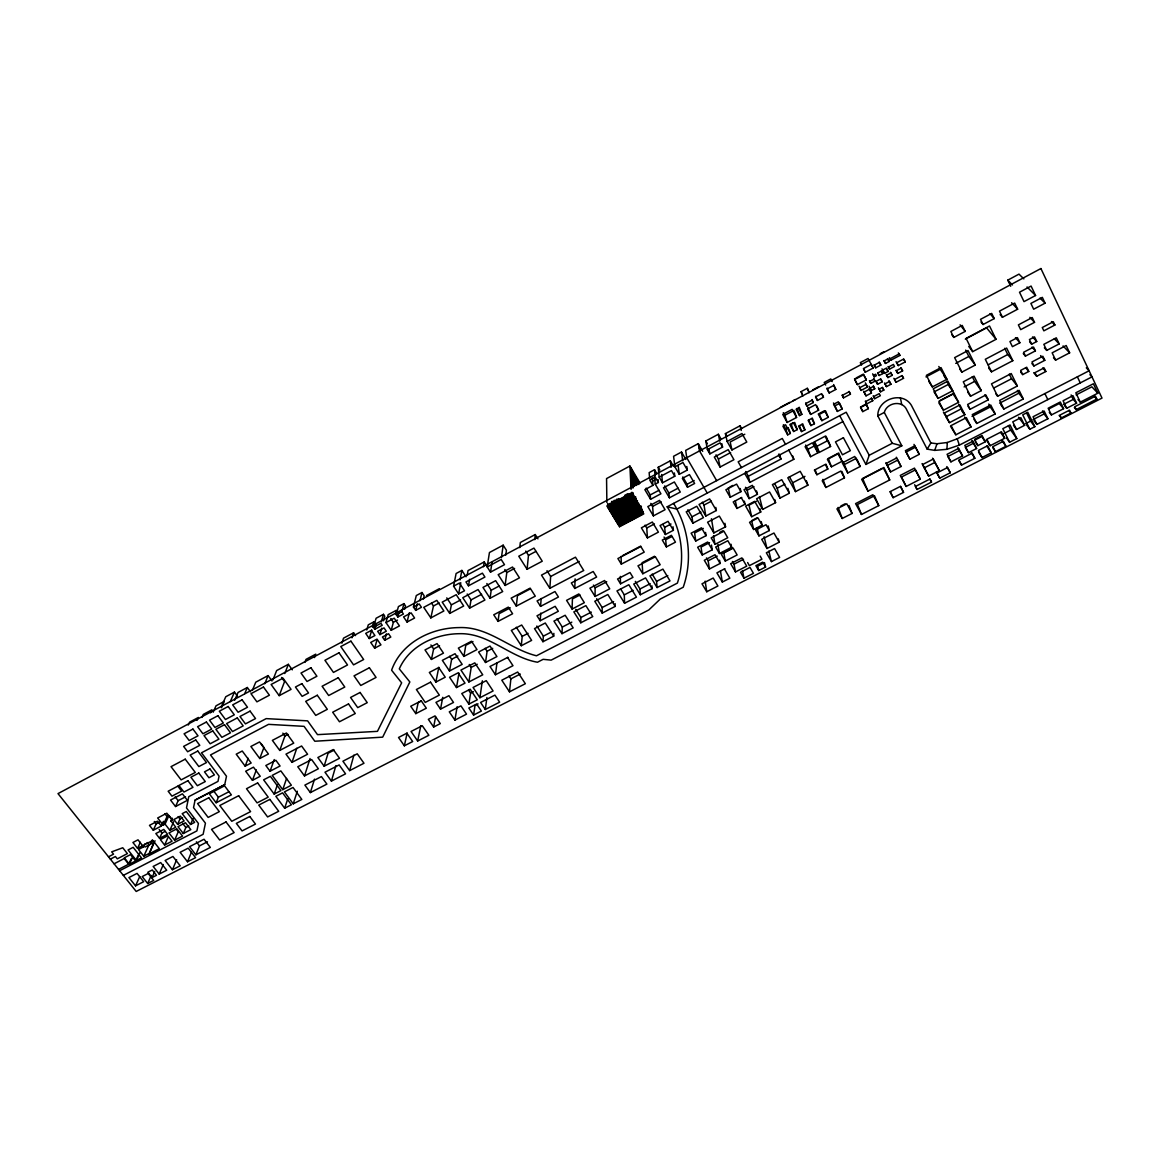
<?xml version="1.0" encoding="UTF-8"?>
<svg xmlns="http://www.w3.org/2000/svg" width="1160" height="1160" viewBox="0 0 1160 1160"><rect width="100%" height="100%" fill="white"/><g stroke="black" fill="none" stroke-linecap="round" stroke-linejoin="round"><path stroke-width="1.5" d="M595.08 596.457L589.918 588.163L604.592 580.508L609.74 588.83L595.08 596.457L595.124 587.815L593.427 585.089M580.754 622.804L573.852 611.871L585.872 605.621L592.76 616.598L580.754 622.804L580.885 617.511L575.737 609.348M574.78 588.468L571.329 582.958L593.195 571.503L596.632 577.042L574.78 588.468L575.099 578.869M572.068 609.058L566.573 600.358L578.869 593.934L584.35 602.678L572.068 609.058L572.431 598.908L580 594.964M561.976 633.679L553.943 621.093L565.166 615.25L573.171 627.893L561.976 633.679L562.296 627.082L556.988 618.744M553.712 636.144L545.287 623.007L534.514 628.604L542.952 641.712L553.712 636.144L553.871 633.389M884.297 412.452L901.827 445.802L892.258 443.294L877.786 415.875L884.297 412.452C886.675 403.173 900.74 399.953 906.018 408.45L927.173 449.137L934.728 450.385L946.908 449.326L947.314 442.497L957.188 438.799L1089.11 370.765L1086.296 367.836M549.854 588.308L541.502 575.113L575.462 557.177L583.741 570.502L549.854 588.308L550.652 576.491L546.998 570.705M542.952 641.712L543.359 636.159L536.833 626.023M540.56 606.375L537.08 600.923L554.973 591.542L558.438 597.023L540.56 606.375L541.169 598.502M540.183 620.73L537.008 615.786L555.162 606.317L558.322 611.291L540.183 620.73L540.777 613.089M534.76 539.632L535.238 534.542L520.332 542.503L519.738 547.636M521.289 645.728L511.328 630.416L521.681 625.008L531.628 640.378L521.289 645.728L522.217 636.361L516.316 627.255M527.075 569.255L518.766 556.205L533.962 548.1L542.242 561.222L527.075 569.255L528.481 555.365L525.77 551.072M509.486 691.838L501.801 680.21L517.693 672.032L525.35 683.718L509.486 691.838L510.878 678.861L508.993 675.99M516.316 606.115L511.168 598.139L530.149 588.135L535.282 596.153L516.316 606.115L517.476 595.645L529.932 589.091M507.529 657.401L512.981 665.695L495.45 674.743L496.944 662.984M505.122 585.438L498.176 574.664L512.532 567.023L519.462 577.854L505.122 585.438L506.789 572.562L504.832 569.531M505.789 555.074L506.427 550.275L503.164 545.171L489.447 552.523L487.171 566.95L490.521 572.126L504.498 564.673L501.178 559.482L487.171 566.95M485.315 709.5L480.588 702.467L494.914 695.115L499.626 702.177L485.315 709.5L486.91 697.537M498.046 621.383L493.739 614.8L508.312 607.13L512.604 613.756L498.046 621.383L499.061 613.727L510.269 607.84M877.786 415.875C877.409 399.228 902.176 390.63 911.282 405.13L930.871 442.946L936.99 443.743L947.314 442.497M501.424 557.684L503.164 545.171M479.921 697.726L473.062 687.46L486.243 680.659L493.087 690.968L479.921 697.726L482.328 680.804M485.518 662.49L478.587 652.021L490.027 646.062L496.929 656.56L485.518 662.49L487.099 651.267L485.141 648.309M490.042 598.27L482.966 587.409L495.653 580.667L502.7 591.571L490.042 598.27L491.216 590.237L486.852 583.509M473.599 715.053L468.858 708.006L476.644 704.018L481.385 711.065L473.599 715.053L475.005 705.483L478.079 703.902M490.521 572.126L491.985 562.455M468.887 704.091L461.782 693.549L470.177 689.214L477.267 699.799L468.887 704.091L470.583 693.086L468.582 690.098M468.901 681.949L460.94 670.074L474.802 662.867L482.734 674.801L468.901 681.949L471.207 667.391L469.249 664.462M483.445 566.732L484.242 561.918L468.046 570.575L467.161 575.433M454.909 720.099L449.283 711.834L460.926 705.86L466.523 714.139L454.909 720.099L457.127 706.774M463.899 656.415L458.36 648.121L471.497 641.248L477.007 649.571L463.899 656.415L465.784 645.293L472.961 641.538M469.626 608.115L462.782 597.704L478.079 589.57L484.909 600.039L469.626 608.115L471.047 599.909L467.19 594.007M456.503 687.547L449.572 677.266L458.084 672.858L465 683.153L456.503 687.547L458.983 673.104M468.495 585.8L465.958 581.928L482.4 573.156L484.923 577.057L468.495 585.8L469.67 579.289M449.5 670.973L442.351 660.359L455.039 653.718L462.173 664.375L449.5 670.973L451.646 659.286L449.645 656.299M440.539 709.122L435.957 702.394L448.935 695.696L453.502 702.438L440.539 709.122L442.743 697.32M458.635 593.891L453.575 586.177L459.447 583.045L464.507 590.774L458.635 593.891L460.781 582.697M433.651 727.03L428.345 719.316L435.014 715.894L440.292 723.608L433.651 727.03L435.595 716.808M460.056 579.899L461.868 570.415L456.112 573.504L453.575 586.177M435.87 682.065L429.345 672.438L438.726 667.551L445.237 677.193L435.87 682.065L438.799 667.29M449.703 613.408L442.221 602.127L456.228 594.688L463.681 606.013L449.703 613.408L451.399 604.867L446.774 597.878M673.568 503.425C688.909 527.93 692.824 559.903 683.226 587.236L660.272 599.053L648.817 609.942L551.145 660.127L543.126 659.329L537.5 662.229C509.617 657.415 488.664 632.635 459.055 633.708C435.014 633.998 409.291 646.033 399.301 668.87L409.842 681.964L382.684 737.151L314.795 741.24L304.065 726.348L268.54 724.362L210.511 754.957L226.49 776.243L224.721 784.667L195.069 800.124L193.531 807.635L205.436 823.18L203.131 834.301L123.337 875.365M417.658 741.008L411.06 731.481L422.269 725.725L428.866 735.266L417.658 741.008L420.819 725.667M431.433 659.431L425.01 649.933L437.059 643.597L443.468 653.138L431.433 659.431L433.623 648.976L430.911 644.946M415.816 713.632L410.727 706.266L421.254 700.814L426.329 708.209L415.816 713.632L418.165 702.626L421.138 701.089M404.347 745.808L398.533 737.485L406.87 733.192L412.67 741.544L404.347 745.808L407.16 732.975M430.824 617.903L423.762 607.332L436.812 600.372L443.86 610.986L430.824 617.903L433.463 605.984L431.476 602.997M423.4 599.082L424.168 595.805L421.979 592.499L416.295 595.544L413.438 607.028L415.686 610.363L421.442 607.289L419.209 603.954L413.438 607.028M419.992 600.677L421.979 592.499M415.686 610.363L417.296 603.78M407.044 622.035L414.584 618.034L411.118 612.886L403.578 616.902L407.044 622.035L409.378 612.726M404.68 609.174L405.522 605.94L403.955 603.62L398.416 606.578L396.241 614.669L397.837 617.004L403.419 614.017L401.838 611.683L403.955 603.62M397.837 617.004L399.127 612.132M395.488 613.452L396.343 610.29L388.179 614.655L385.976 622.572L391.224 630.286L393.37 622.297L397.445 620.121M384.7 640.291L390.804 637.058L388.542 633.751L382.438 637L384.7 640.291L386.454 633.882M349.653 770.603L363.979 763.251L357.251 753.812L342.911 761.207L349.653 770.603L353.887 755.131M383.51 620.774L384.786 616.25L383.467 614.307L376.101 618.251L373.433 627.313L374.782 629.271L382.235 625.298L380.9 623.34L373.433 627.313M379.929 634.621L386.295 631.228L384.018 627.908L377.652 631.301L379.929 634.621L381.741 628.169M381.321 621.832L383.467 614.307M374.665 648.179L380.944 644.844L377 639.102L370.721 642.437L374.665 648.179L377.029 639.841M331.412 781.086L345.549 773.836L339.155 764.933L324.988 772.212L331.412 781.086L335.892 765.643M374.782 629.271L376.101 624.732M372.389 626.951L373.897 621.832L375.651 624.399M369.257 638.551L374.926 635.535L371.388 630.359L365.719 633.389L369.257 638.551L371.795 629.938M366.748 629.967L368.286 624.834L373.897 621.832M324.147 766.209L339.532 758.278L333.268 749.548L317.869 757.523L324.147 766.209L328.077 753.231L334.152 750.085M310.358 792.585L326.888 784.116L321.421 776.591L304.877 785.103L310.358 792.585L314.519 779.129M351.988 637.812L353.582 632.794L355.525 635.593M304.486 775.938L318.348 768.79L311.663 759.568L297.772 766.745L304.486 775.938L310.068 758.51M293.233 803.837L301.817 799.428L293.016 787.466L284.418 791.903L293.233 803.837L297.308 791.236M341.895 643.191L343.548 638.145L353.582 632.794M284.664 808.215L291.392 804.764L282.576 792.845L275.848 796.311L284.664 808.215L287.839 798.631M291.986 762.352L307.589 754.246L301.6 745.996L285.983 754.13L291.986 762.352L296.786 748.229M282.764 789.656L291.363 785.218L280.836 770.907L272.208 775.373L282.764 789.656L286.578 778.433M934.728 450.385L936.99 443.743M274.18 794.078L280.923 790.598L270.382 776.33L263.625 779.839L274.18 794.078L277.486 784.581M314.519 657.575L315.738 654.182L306.008 659.373L304.892 662.404M279.748 750.433L293.741 743.125L286.404 733.018L272.382 740.37L279.748 750.433L284.911 735.991L287.985 734.382M270.048 771.212L280.067 766.006L275.863 760.293L265.843 765.513L270.048 771.212L274.253 759.553M839.724 415.642L865.926 464.435L869.231 455.271L892.258 443.294M252.445 780.317L260.231 776.272L253.475 767.166L245.673 771.226L252.445 780.317L256.36 769.892M259.767 758.524L268.41 754.014L259.536 741.936L250.879 746.489L259.767 758.524L263.943 747.461L261.014 743.487M279.183 695.666L291.058 689.359L283.011 678.15L271.121 684.487L279.183 695.666L284.562 681.601L281.59 677.469M284.794 673.539L288.347 664.317L292.291 669.842M245.151 766.165L251.155 763.019L242.251 751.013L236.219 754.174L245.151 766.165L248.211 758.307M272.962 679.847L276.645 670.567L288.347 664.317M195.881 854.818L210.337 847.423L204.044 839.245L189.573 846.669L195.881 854.818L199.491 845.886L207.451 841.797M216.137 802.764L231.362 794.876L224.547 785.813L209.293 793.759L216.137 802.764L218.385 797.224L228.984 791.714M264.785 683.762L268.09 675.584L271.991 680.992M187.514 861.779L195.561 857.66L188.195 848.148L180.133 852.295L187.514 861.779L191.458 852.165M252.344 690.403L255.765 682.182L268.09 675.584M172.434 869.754L180.191 865.781L172.912 856.471L165.141 860.473L172.434 869.754L176.653 859.734M244.716 693.665L247.326 687.488L250.531 691.867M190.544 824.47L194.633 822.367L186.296 811.521L182.207 813.653L190.544 824.47L193.169 818.279M183.309 833.518L190.805 829.646L185.469 822.744L177.973 826.63L183.309 833.518L185.861 827.529L188.848 825.992M159.181 874.074L166.707 870.232L160.703 862.59L153.163 866.447L159.181 874.074L163.328 864.534M234.682 700.22L238.046 692.447L247.326 687.488M174.624 840.173L182.526 836.099L176.885 828.82L168.969 832.923L174.624 840.173L178.263 831.764L176.393 829.356M230.26 701.684L234.465 692.085L237.466 696.188M177.625 824.31L184.106 820.961L180.394 816.147L173.913 819.511L177.625 824.31L179.974 818.945L182.541 817.611M152.047 877.569L156.484 875.292L152.279 869.971L147.842 872.247L152.047 877.569L154.744 871.407M172.724 820.454L168.925 815.538L165.068 824.107L169.868 830.299L173.681 821.686M147.682 883.485L153.7 880.411L148.204 873.48L142.187 876.568L147.682 883.485L151.221 875.452M164.618 845.06L172.057 841.232L167.794 835.765L160.37 839.608L164.618 845.06L167.867 837.708M221.487 706.382L225.78 696.725L234.465 692.085M169.868 830.299L175.769 827.239L170.969 821.048L172.245 818.191M221.458 707.76L224.3 701.394L216.036 705.802L213.15 712.197M175.537 806.534L187.412 800.342L182.424 793.846L170.549 800.052L175.537 806.534L178.161 800.661L185.542 796.818M159.572 838.317L167.518 834.214L163.792 829.429L155.846 833.547L159.572 838.317L161.936 833.054L165.097 831.415M152.221 839.941L154.004 842.204L149.103 853.905L155.049 840.739M135.546 885.848L143.651 881.702L137.054 873.393L128.934 877.569L135.546 885.848L139.766 876.51M170.969 821.048L172.347 820.337L166.822 813.204L157.659 817.988L163.183 825.093L167.04 816.524L168.925 815.538M161.284 826.08L157.484 821.193L149.481 825.355L153.294 830.227L161.284 826.08L163.429 821.338M150.191 844.408L151.8 840.869M210.583 712.835L211.975 709.775L203.29 714.415L201.869 717.489M145.072 843.61L143.565 846.887L138.475 849.526L143.768 856.225L148.973 844.813L147.19 842.552L146.769 843.48M153.294 830.227L156.194 823.904L159.384 822.237M136.401 860.459L141.476 857.849L133.153 847.322L128.078 849.961L136.401 860.459L140.012 852.643M136.256 859.516L138.301 855.094M143.565 846.887L138.011 839.826L132.922 842.479L137.547 848.352L140.375 842.29M129.326 862.779L131.312 858.545M129.383 864.185L135.575 860.995L130.514 854.601L124.308 857.806L129.383 864.185L132.834 856.805M197.012 720.36L198.36 717.46L189.631 722.129L188.239 725.043M927.173 449.137L930.871 442.946M640.044 483.096L629.894 466.045L606.564 478.572L606.868 502.555M685.807 459.447L681.5 452.037L673.583 456.286L674.902 466.827L679.282 474.338L687.343 470.046L686.822 466.509M702.713 451.341L698.291 443.642L685.676 450.399L686.749 457.736L707.266 493.101M721.839 443.671L722.564 447.108L709.847 453.893L707.397 449.63L705.816 440.974L718.345 434.275L720.751 438.495M1010.708 286.259L1007.779 280.14L1019.002 274.123L1023.845 278.893M674.38 472.975L674.786 476.252L662.505 482.792L659.184 477.137L658.227 467.291L670.306 460.825L673.583 466.421M656.865 473.671L654.53 469.727L649.15 472.613L649.643 478.572M802.778 396.14L801.067 391.645L807.302 388.31L808.534 390.572M727.132 441.452L741.979 433.521L746.793 442.076L731.96 449.964L727.132 441.452L725.406 433.608L740.051 425.778L741.632 428.591M426.517 595.544L439.379 588.671M812.711 389.92L818.641 386.744M880.135 353.756L883.746 351.828M780.404 407.334L789.67 402.389M793.048 400.722L795.282 399.533M396.241 614.669L401.838 611.683M674.902 466.827L682.964 462.521L687.343 470.046M707.397 449.63L720.128 442.845L722.564 447.108M385.976 622.572L394.212 618.178L399.461 625.907L391.224 630.286M624.834 495.291L627.937 493.638M659.184 477.137L671.466 470.583L674.786 476.252M652.543 481.125L654.835 479.907M632.852 492.71L620.107 499.51L620.15 502.802L633.026 495.987L632.968 494.725L620.136 501.512M744.807 434.232L730.176 442.018L731.96 449.964M652.268 477.862L652.906 485.373L644.859 489.665L650.586 499.278L660.924 493.783L655.226 484.14L654.544 476.644M655.226 484.14L658.358 482.473L658.068 479.486M865.316 372.215L873.161 368.039L871.261 364.399L863.417 368.59L865.316 372.215L863.765 369.214M794.557 411.8L796.558 417.47L787.176 422.458L784.784 415.309L794.049 410.379M855.993 378.044L863.373 374.114L866.332 379.871L857.37 384.627L854.659 379.509L863.62 374.738L866.332 379.871M875.728 367.807L880.832 365.081L879.425 362.399L874.321 365.125L875.728 367.807L874.089 364.791M835.809 389.441L833.663 385.424L827.051 388.962L829.197 392.964L835.809 389.441L833.619 384.54M890.851 360.238L899.913 355.424L899.145 353.93L890.082 358.759L890.851 360.238L889.357 357.686M885.515 363.442L889.169 361.485L887.849 358.933L884.181 360.89L885.515 363.442L883.877 360.571M813.261 402.563L812 400.243L805.635 403.651L806.881 405.957L813.261 402.563L812.072 399.562M823.455 397.242L821.527 393.689L815.523 396.894L817.438 400.447L823.455 397.242L822.281 394.458M433.463 605.984L439.176 602.953M528.481 555.365L535.92 551.406M620.266 510.762L636.057 502.367M650.586 499.278L650.238 494.943L659.039 490.26M801.836 414.396L798.37 408.045L796.108 409.262L799.573 415.599L801.836 414.396L799.211 407.233M720.041 467.06L714.313 457.054L728.219 449.659L733.932 459.693L720.041 467.06L718.446 459.041L730.626 452.574M874.234 376.826L876.409 375.68L875.655 374.201L873.465 375.361L874.234 376.826L872.639 373.825M889.532 369.126L894.49 366.488L893.432 364.428L888.458 367.067L889.532 369.126L888.053 366.531M506.789 572.562L514.605 568.414M879.164 375.521L882.832 373.578L881.498 370.997L877.815 372.94L879.164 375.521L877.729 372.853M898.318 365.589L905.235 361.92L903.727 358.991L896.81 362.674L898.318 365.589L896.013 361.688M884.514 373.361L888.096 371.447L886.37 368.14L882.789 370.04L884.514 373.361L881.991 368.822M953.824 337.43L965.192 331.397L962.22 325.409L950.852 331.47L953.824 337.43L951.853 334.776M793.527 423.023L791.207 424.255L793.672 431.505L797.21 429.635L794.687 422.414M451.399 604.867L460.607 599.966M818.612 410.19L815.611 404.651L807.621 408.9L810.637 414.424L818.612 410.19L816.886 405.884M1035.576 295.495L1024.019 301.629L1019.51 292.219L1031.081 286.056L1035.576 295.495L1027.049 286.984M620.339 516.084L638.798 506.296M850.439 394.168L849.149 391.732L842.218 395.415L843.509 397.851L850.439 394.168L849.12 391.355M870.841 383.38L875.06 381.147L874.002 379.132L869.783 381.364L870.841 383.38L869.42 380.654M788.887 429.099L790.337 433.449L787.683 434.855L785.769 429.04L788.409 427.634M983.071 324.524L994.236 318.594L991.698 313.418L980.519 319.348L983.071 324.524L980.997 322.016M620.107 499.989L632.882 493.217M620.121 500.598L632.91 493.812M620.136 502.164L632.997 495.349M620.179 504.382L633.113 497.524M620.179 505.165L635.738 496.944M620.194 505.963L633.201 499.075M620.208 506.76L635.825 498.495L636.898 517.055M620.223 507.558L635.868 499.278M620.223 508.355L635.912 500.061M620.237 509.153L635.97 500.845M620.252 509.95L636.014 501.627M620.31 513.619L638.652 503.904M620.353 517.302L641.35 506.166M867.433 387.048L866.027 384.395L859.705 387.759L861.097 390.412L867.433 387.048L865.288 382.829M620.368 518.549L641.408 507.399M669.422 497.814L663.491 487.751L674.351 481.965L680.282 492.058L669.422 497.814L668.899 493.043L678.136 488.157M837.404 411.423L834.982 405.811L839.695 403.317L842.174 408.914L837.404 411.423L833.59 404.318L838.361 401.78L842.174 408.914M887.937 377.595L892.17 375.347L890.923 372.925L886.675 375.173L887.937 377.595L886.211 374.506M620.426 522.319L641.654 511.154L641.524 508.602L620.397 519.811L620.281 514.88L638.725 505.093L639.377 515.75M687.503 487.243L682.341 478.384L689.461 474.599L694.622 483.474L687.503 487.243L687.097 484.286L694.173 480.53M1002.472 317.26L1017.639 309.212L1014.681 303.079L999.485 311.141L1002.472 317.26L1000.137 314.621M877.583 384.25L882.194 381.814L880.672 378.914L876.061 381.364L877.583 384.25L876.148 381.567M897.782 373.418L902.611 370.852L901.189 368.097L896.346 370.663L897.782 373.418L895.984 370.33M471.047 599.909L481.617 594.297M620.411 521.101L641.567 509.892M491.216 590.237L499.046 586.09M965.323 339.111L986.58 327.86L996.048 339.314L972.689 351.639L968.745 346.434M620.44 523.174L641.697 511.923M874.756 388.745L873.509 386.382L870.072 388.194L871.319 390.558L874.756 388.745L873.262 385.888M653.37 515.881L647.831 506.587L659.533 500.38L665.057 509.704L653.37 515.881L652.587 506.412L661.229 501.845M620.455 524.03L641.755 512.749M620.47 524.885L641.813 513.59M871.45 392.993L869.463 389.238L864.055 392.109L866.027 395.85L871.45 392.993L869.115 388.426M619.498 526.741L643.785 513.894L631.272 492.986L606.912 505.977L619.498 526.741L618.628 498.597M814.436 423.733L811.609 418.513L808.114 420.37L810.956 425.575L814.436 423.733L812.261 418.006M821.889 420.674L828.211 417.325L825.644 411.06L819.38 414.381L821.889 420.674L818.279 414.033L824.615 410.669L828.211 417.325M801.574 431.592L804.909 429.838L802.749 423.864L798.587 426.17L801.574 431.592L799.457 425.618M886.472 386.628L890.923 384.264L889.488 381.495L885.022 383.858L886.472 386.628L884.471 382.959M1045.087 303.166L1033.661 309.212L1030.892 303.427L1042.332 297.366L1045.087 303.166L1039.998 298.106M896.071 382.249L903.538 378.305L902.103 375.536L894.635 379.494L896.071 382.249L893.853 378.334M880.57 391.819L883.818 390.093L882.427 387.454L879.178 389.165L880.57 391.819L878.424 387.774M620.281 511.531L636.101 503.179M620.281 512.372L636.144 503.991M620.296 512.981L638.609 503.31M620.31 514.242L638.696 504.542M620.324 515.475L638.768 505.745M620.353 516.635L638.841 506.876M620.368 517.867L641.378 506.789M620.383 519.187L641.437 508.08M620.397 520.448L641.524 509.327M620.426 521.681L641.611 510.516M119.639 870.739L196.91 830.893L198.432 823.484L186.499 807.94L188.761 796.659L217.979 781.405L219.066 776.141L201.492 752.796L266.191 718.62L307.589 720.853L317.492 734.642L377.45 731.351L401.65 682.834L391.601 670.219C401.186 642.843 431.071 627.821 458.882 627.603C488.259 626.212 509.588 649.194 536.471 655.777L677.382 583.103C685.633 558.12 681.529 528.786 667.159 506.804L846.191 412.221L869.231 455.271M874.669 398.707L880.338 395.72L879.236 393.632L873.567 396.633L874.669 398.707L873.176 395.807M861.923 406.203L866.07 404.013L868.361 408.668L862.764 411.611L860.589 407.493L866.172 404.55L868.361 408.668M872.769 400.708L871.566 398.402L865.534 401.592L866.752 403.883L872.769 400.708L871.378 397.952M925.97 376.899L940.282 369.344L946.922 379.262L932.321 386.933L928.696 381.205M842.914 421.587L676.904 509.095L667.159 506.804M550.652 576.491L579.231 561.44M955.738 363.385L968.846 356.468L975.255 365.081L961.901 372.099L959.842 369.199M1034.546 322.335L1020.684 329.643L1018.379 324.873L1032.255 317.55L1034.546 322.335L1029.848 317.332M647.439 537.907L641.378 527.814L652.355 522.029L658.401 532.15L647.439 537.907L646.743 528.003L654.443 523.943M792.759 456.039L793.832 459.302L749.853 482.4L748.36 476.238L780.97 459.07L779.621 454.589M729.77 487.026L732.772 485.446M815.727 446.991L817.887 452.864L810.593 456.692L807.984 449.297L815.19 445.512M715.792 507.399L716.358 510.516L705.802 516.04L704.018 505.064L711.428 501.163M819.25 452.429L816.973 446.281L828.167 440.394L830.574 446.498L819.25 452.429L813.682 442.236L825.021 436.262L830.574 446.498M673.003 526.756L673.394 530.308L665.376 534.514L664.665 527.365L671.016 524.03M433.623 648.976L439.567 645.859M1019.886 342.751L1012.419 346.666L1009.939 341.576L1017.407 337.647L1019.886 342.751L1015.449 337.676M1054.889 325.032L1043.855 330.832L1042.274 327.526L1053.323 321.726L1054.889 325.032L1051.482 321.552M692.883 523.16L686.212 511.807L696.798 506.253L703.438 517.621L692.883 523.16L691.984 516.823L700.945 512.111M740.921 491.651L736.6 484.111L725.87 489.752L730.205 497.277L740.921 491.651L740.211 488.519M952.737 390.746L948.488 384.351L934.046 391.935L938.106 398.402L952.737 390.746L947.865 381.118L933.206 388.803L938.106 398.402M756.581 490.955L757.422 494.29L749.142 498.626L747.17 490.216L753.971 486.649M622.587 555.625L640.697 546.113M988.218 364.776L1007.736 354.539L1012.81 360.688L991.51 371.824L988.639 368.068M1031.66 344.187L1036.736 341.519L1034.503 336.893L1029.428 339.561L1031.66 344.187L1029.601 341.867M741.718 497.423L733.221 501.947L736.962 508.442L745.039 504.223L744.343 501.163M666.376 546.911L662.288 540.067L671.393 535.311L675.468 542.155L666.376 546.911L665.666 539.762L671.669 536.63M621.311 564.122L644.221 552.145L640.827 546.534L617.903 558.54L621.311 564.122L621.078 556.409M964.105 386.933L974.661 381.408L981.288 390.63L970.543 396.227L967.788 392.239M939.513 400.824L952.955 393.791L958.595 402.317L943.413 410.234L938.918 403.042M958.595 402.317L954.114 393.472L938.904 401.418L943.413 410.234M1025.455 356.091L1035.416 350.885L1033.574 347.058L1023.598 352.277L1025.455 356.091L1023.265 353.539M787.872 488.331L789.337 493.232L779.998 498.104L777.2 488.229L784.856 484.227M451.646 659.286L457.896 656.024M703.337 528.394L694.608 532.947L695.753 541.024L706.063 535.659L705.555 532.454M756.421 501.294L749.012 505.151L751.694 516.707L760.742 511.995L759.931 508.718M806.403 480.791L807.882 485.185L795.514 491.623L792.744 482.748L804.938 476.383M1046.726 350.407L1059.181 343.911L1056.282 337.821L1043.826 344.346L1046.726 350.407L1044.362 347.812M654.544 556.235L642.118 562.716L642.799 573.75L660.156 564.717L655.371 556.757L637.986 565.819L642.799 573.75M595.124 587.815L606.723 581.769M831.459 466.813L842.029 461.303L838.68 453.009L828.255 458.461L831.459 466.813L827.399 459.389L837.984 453.85L842.029 461.303M827.819 469.046L825.296 464.421L814.378 470.119L816.915 474.73L827.819 469.046L825.992 464.174M857.298 459.867L860.154 466.494L847.742 472.932L844.364 464.565L856.587 458.214M1033.966 365.965L1044.812 360.325L1042.854 356.265L1032.008 361.92L1033.966 365.965L1031.921 363.573M725.565 526.814L719.33 516.07L707.586 522.203L713.835 532.918L725.565 526.814L724.899 523.29M487.099 651.267L492.724 648.324M993.656 388.078L1011.578 378.74L1017.349 386.019L997.643 396.241L995.816 393.776M775.59 502.657L769.558 491.985L756.595 498.757L762.657 509.399L775.59 502.657L774.72 499.51M620.527 583.813L632.954 577.361L629.996 572.518L617.555 579L620.527 583.813L620.31 576.404M719.809 532.353L722.941 530.714M1022.729 374.608L1028.775 371.461L1026.716 367.242L1020.669 370.388L1022.729 374.608L1020.64 372.07M522.217 636.361L528.047 633.316M964.859 414.671L961.089 408.943L945.864 416.861L949.474 422.646L964.859 414.671L959.929 404.941L944.515 412.96L949.474 422.646M1055.629 360.122L1069.636 352.829L1066.17 345.52L1052.149 352.829L1055.629 360.122L1053.512 357.787M163.183 825.093L165.068 824.107M709.529 542.663L701.046 547.071L702.221 554.973L712.24 549.797L711.457 545.07M757.176 517.795L751.636 520.68L753.666 529.496L762.091 525.132L761.236 521.623M471.207 667.391L477.238 664.26M970.064 409.291L988.291 399.823L985.869 394.98L967.643 404.463L970.064 409.291L968.049 406.29M108.503 856.805L113.549 854.181L111.694 851.846L122.757 847.757L127.397 853.601L117.276 858.849L115.42 856.515L110.359 859.139M865.926 464.435L901.827 445.802M1036.678 376.26L1045.841 371.504L1044.101 367.894L1034.938 372.65L1036.678 376.26L1033.661 372.693M715.01 544.359L727.726 537.761L723.927 531.222L711.196 537.834L715.01 544.359L713.53 535.615M844.465 477.862L840.783 471.076L822.193 480.748L825.906 487.49L844.465 477.862L841.913 471.438M543.359 636.159L550.971 632.214M562.296 627.082L571.808 622.151M624.587 603.258L616.975 590.918L628.836 584.741L636.434 597.139L624.587 603.258L624.298 594.877L633.085 590.338M580.885 617.511L591.31 612.103M137.547 848.352L152.844 840.42L159.297 848.656L149.103 853.905M615.134 603.635L615.191 606.39L602.185 613.118L602.156 607.55L613.64 601.605M914.834 445.788L905.394 450.674L909.875 459.186L919.3 454.328L913.993 444.382M972.036 416.425L990.248 407L995.207 413.946L976.763 423.473L973.921 419.238M507.935 657.299L489.998 666.492L495.45 674.743M651.891 585.8L652.109 588.657L640.305 594.761L639.986 588.99L650.223 583.683M999.615 403.173L1018.813 393.226L1023.323 398.967L1003.908 409.001L1000.688 404.637M657.082 587.569L649.977 575.838L662.911 569.111L670.001 580.899L657.082 587.569L656.589 581.377L667.798 575.577M145.131 847.032L154.004 842.204M896.564 458.04L886.081 463.463L890.576 471.902L901.03 466.509L897.811 460.041L887.472 465.392L890.576 471.902M114.086 863.794L124.178 858.559L128.659 864.185L118.566 869.406M882.368 468.248L862.605 478.457L867.999 491.115L889.72 479.935L883.877 467.451M731.597 547.216L727.827 540.72L715.676 547.012L719.461 553.494L731.597 547.216L731.032 544.243M719.577 560.207L720.142 563.455L709.441 568.965L708.165 560.788L717.228 556.118M732.569 548.23L723.797 552.769L725.29 561.063L737.136 554.958L733.135 548.086L721.274 554.204L725.29 561.063M769.341 530.54L766.02 524.712L755.624 530.091L758.959 535.905L769.341 530.54L768.166 525.915M955.826 434.797L971.065 426.923L966.381 417.658L951.113 425.575L955.826 434.797L950.504 426.227M143.768 856.225L148.857 853.601M470.583 693.086L473.338 691.664M840.884 505.977L845.031 503.846M946.908 449.326L959.378 445.121L1091.995 376.87L1089.907 374.68M974.4 440.336L981.766 436.551L985.246 441.815L977.822 445.628L975.255 441.655M510.878 678.861L520.26 674.047M724.884 568.69L716.923 572.866L722.332 582.059L729.843 578.202L724.449 568.995M735.498 571.923L730.669 563.659L741.892 557.873L746.707 566.182L735.498 571.923L734.019 564.18L743.516 559.294M779.187 542.213L773.952 533.02L761.729 539.327L766.978 548.491L779.187 542.213L778.302 538.878M924.288 467.872L934.801 462.463L939.339 470.626L928.682 476.078L922.055 463.594M962.553 455.895L959.334 450.631L947.836 456.533L950.939 461.854L962.553 455.895L958.682 448.354L947.067 454.328L950.939 461.854M965.265 447.47L973.298 443.337L976.604 448.514L968.513 452.661L966.077 448.76M1048.698 408.987L1059.225 403.578L1063.575 408.712L1051.409 414.947L1049.307 412.351M1076.146 394.893L1091.879 386.816L1097.839 393.197L1080.308 402.158L1078.003 399.576M1003.559 433.709L1010.679 430.055L1016.798 438.552L1009.577 442.236L1006.576 437.973M1033.067 419.572L1044.043 413.946L1047.9 418.76L1036.837 424.415L1034.009 420.775M1025.599 423.661L1030.573 421.109L1034.851 426.677L1029.833 429.243L1026.658 425.053M1063.459 404.463L1073.261 399.432L1076.582 403.201L1066.692 408.262L1064.532 405.724M852.063 513.445L846.785 503.802L836.926 508.877L842.218 518.491L852.063 513.445L849.018 505.572M1016.522 429.476L1024.642 425.314L1020.872 417.673L1012.753 421.849L1016.522 429.476L1013.55 425.401M906.134 486.461L920.301 479.211L915.457 469.858L901.509 477.021L906.134 486.461L900.276 475.411L914.471 468.118L920.301 479.211M990.118 445.73L1004.719 438.248L1001.486 431.766L986.856 439.277L990.118 445.73L986.217 439.901M706.73 591.76L717.909 586.017L713.197 578.042L702.003 583.799L706.73 591.76L705.164 581.145M903.538 492.362L900.378 486.402L889.966 491.738L893.142 497.684L903.538 492.362L900.639 486.345M861.474 514.46L878.758 505.615L874.495 495.769L857.486 504.498L861.474 514.46L855.572 503.628L872.885 494.74L878.758 505.615M771.429 561.6L779.621 557.409L774.576 548.564L766.354 552.769L771.429 561.6L768.848 551.13M961.538 465.102L974.849 458.287L972.211 453.125L958.899 459.954L961.538 465.102L959.015 460.882M743.981 578.202L753.449 573.359L749.998 567.414L740.515 572.272L743.981 578.202L742.443 570.589M758.712 570.561L765.557 567.051L764.512 562.629L757.712 566.124L758.712 570.561L755.885 565.659L762.729 562.15L765.557 567.051M917.053 489.476L931.509 482.096L929.914 479.051L915.457 486.461L917.053 489.476L914.66 484.721M939.745 478.152L950.301 472.758L947.575 467.495L937.019 472.903L939.745 478.152L936.337 471.961M981.998 457.548L991.235 452.821L987.653 445.73L978.402 450.457L981.998 457.548L978.547 452.139M1076.132 409.639L1096.823 399.069L1095.446 396.154L1074.755 406.739L1076.132 409.639L1074.334 407.551M1061.255 417.977L1070.941 413.033L1069.549 410.161L1059.863 415.12L1061.255 417.977L1059.123 415.411M995.454 451.689L1005.952 446.325L1003.414 441.264L992.902 446.643L995.454 451.689L992.597 447.426M1007.779 280.14L1012.462 284.969M1063.067 345.941L1069.636 352.829M1054.295 338.778L1059.181 343.911M1011.607 302.731L1017.639 309.212M1093.996 395.995L1096.823 399.069M1032.56 336.922L1036.736 341.519M1040.607 355.598L1044.812 360.325M1032.037 347.087L1035.416 350.885M1042.753 367.966L1045.841 371.504M989.973 313.649L994.236 318.594M1068.766 410.48L1070.941 413.033M1025.599 367.676L1028.775 371.461M154.309 821.468L156.194 823.904M159.166 829.487L161.936 833.054M960.103 324.844L965.192 331.397M164.865 813.696L167.04 816.524M178.132 816.567L179.974 818.945M182.685 823.411L185.861 827.529M196.374 841.841L199.491 845.886M175.189 796.804L178.161 800.661M195.069 800.124L224.721 784.667M213.542 790.815L218.385 797.224M1018.553 417.238L1024.642 425.314M282.851 733.149L284.911 735.991M984.753 394.908L988.291 399.823M1000.674 432.477L1004.719 438.248M1002.037 440.67L1005.952 446.325M390.775 618.483L393.37 622.297M946.183 378.61L943.66 374.825L945.269 378M948.532 385.062L954.114 393.472M986.797 446.122L991.235 452.821M961.799 410.698L963.627 413.482M964.583 417.034L971.065 426.923M461.868 570.415L466.015 576.766M484.242 561.918L486.721 565.761M971.355 452.719L974.849 458.287M535.238 534.542L537.936 538.849M596.66 598.72L602.156 607.55M602.185 613.118L594.79 601.272L607.826 594.5L615.191 606.39M620.527 588.773L624.298 594.877M640.305 594.761L633.751 584.031L645.569 577.898L652.109 588.657M903.654 359.325L905.235 361.92M635.332 581.377L639.986 588.99M898.362 352.887L899.913 355.424M614.22 502.671L618.236 509.327M612.886 501.236L618.265 510.125M618.28 510.936L612.915 502.034L613.205 515.924M612.929 502.846L618.309 511.748M611.596 501.41L618.338 512.561M611.61 502.208L618.352 513.372M618.382 514.184L611.625 503.019L611.842 513.663M611.639 503.817L618.41 515.011M611.654 504.629L618.439 515.823M618.454 516.649L610.305 503.193L610.45 511.386M610.32 504.005L618.483 517.476M610.334 504.817L618.512 518.303M652.181 574.084L656.589 581.377M610.348 505.629L618.526 519.129M618.555 519.955L609 504.179L609.072 509.11M609.014 504.991L618.585 520.782M607.651 503.541L618.599 521.623M618.628 522.464L607.666 504.368L607.695 506.833L618.701 524.987L618.048 502.947L616.728 500.743L617.337 522.725M607.666 505.18L618.657 523.305M607.68 506.007L618.686 524.146M618.005 501.366L616.685 499.177L616.699 499.96L618.019 502.149L617.932 499.017M616.743 501.54L618.077 503.73M615.438 500.12L618.091 504.527M618.12 505.325L615.452 500.902L615.96 520.463M615.481 501.7L618.149 506.123M614.162 500.279L618.164 506.92M614.176 501.076L618.193 507.717M618.207 508.515L614.191 501.874L614.582 518.201M645.033 525.161L646.743 528.003M631.62 485.837L632.968 488.113M636.057 499.09L634.694 496.813L634.781 498.438M631.997 493.043L633.36 495.334M634.737 497.625L636.101 499.902M630.764 469.655L638.682 482.937M650.774 503.367L652.587 506.412M630.808 470.409L638.725 483.705M662.911 524.407L664.665 527.365M630.851 471.163L638.783 484.474L638.624 482.183L630.736 468.901L630.924 472.671L637.609 484.561L630.967 473.439L631.707 487.432M630.895 471.917L637.507 483.024L637.318 479.964M631.011 474.193L636.318 483.111M631.054 474.962L636.376 483.894M631.083 475.716L636.419 484.662M631.127 476.485L636.463 485.431L636.231 481.574M665.376 534.514L660.04 525.553L668.058 521.333L673.394 530.308M631.171 477.253L635.173 483.981M631.214 478.022L635.216 484.764M631.243 478.804L635.274 485.533L634.911 479.355M631.286 479.573L633.969 484.068M631.33 480.356L634.012 484.851M631.374 481.125L634.056 485.634M631.417 481.908L634.1 486.417L633.577 477.137M664.057 537.051L665.666 539.762M631.446 482.69L632.809 484.952M631.49 483.474L632.838 485.736M631.533 484.257L632.882 486.533L632.258 474.904M631.577 485.054L632.925 487.316M900.784 367.778L902.611 370.852M646.178 488.113L650.238 494.943M652.906 485.373L649.76 480.066L655.212 477.151L658.358 482.473M664.695 485.909L668.899 493.043M706.469 557.916L708.165 560.788M695.753 541.024L691.128 533.194L701.452 527.8L706.063 535.659M702.221 554.973L697.653 547.23L707.673 542.024L712.24 549.797M709.441 568.965L704.308 560.265L715.01 554.726L720.142 563.455M902.016 375.709L903.538 378.305M687.851 509.791L691.984 516.823M658.227 467.291L659.866 470.075M702.351 502.208L704.018 505.064M705.802 516.04L699.059 504.484L709.63 498.916L716.358 510.516M732.424 561.454L734.019 564.18M682.805 476.934L687.097 484.286M887.531 358.629L889.169 361.485M698.914 447.296L700.698 450.413M716.648 480.661L699.524 450.907L698.291 443.642M705.816 440.974L707.426 443.787M753.666 529.496L749.548 522.304L757.973 517.925L762.091 525.132M946.778 466.61L950.301 472.758M741.312 497.712L745.039 504.223M751.694 516.707L745.619 506.079L754.682 501.352L760.742 511.995M716.024 454.807L718.446 459.041M745.488 487.272L747.17 490.216M749.142 498.626L744.038 489.665L752.332 485.315L757.422 494.29M890.431 372.273L892.17 375.347M725.406 433.608L726.986 436.421M745.691 471.525L748.36 476.238M741.443 467.567L738.166 461.81L782.275 438.451L785.509 444.28M744.72 473.352L749.853 482.4M886.399 368.445L888.096 371.447M774.706 483.792L777.2 488.229M779.998 498.104L772.401 484.604L781.767 479.703L789.337 493.232M789.365 476.673L792.744 482.748M795.514 491.623L787.799 477.804L800.197 471.308L807.882 485.185M879.164 362.079L880.832 365.081M888.893 380.625L890.923 384.264M778.664 454.372L779.911 456.605M778.519 454.647L780.97 459.07M788.756 450.138L793.832 459.302M881.368 370.924L882.832 373.578M790.337 433.449L785.552 424.777L782.898 426.199L787.683 434.855M783.406 424.734L785.769 429.04M797.21 429.635L793.382 422.661L789.844 424.546L793.672 431.505M805.649 445.048L807.984 449.297M810.593 456.692L805.098 446.673L812.406 442.815L817.887 452.864M783.319 412.655L784.784 415.309M787.176 422.458L782.739 414.396L792.135 409.378L796.558 417.47M814.61 441.946L816.973 446.281M801.922 424.4L804.909 429.838M747.635 562.542L749.345 565.659L761.903 559.236L760.191 556.089M842.827 461.752L844.364 464.565M847.742 472.932L842.334 462.941L854.746 456.474L860.154 466.494M825.804 436.059L827.385 438.944M801.067 391.645L802.299 393.907M880.73 379.132L882.194 381.814M873.161 368.039L868.071 358.483L860.329 362.63L861.576 365.023M919.3 454.328L915.457 447.195L906.148 452.023L909.875 459.186M867.999 491.115L861.634 479.326L883.398 468.075L889.72 479.935M882.368 387.411L883.818 390.093M825.659 385.076L824.238 382.438L830.778 378.943L832.184 381.596M833.474 402.984L834.982 405.811M929.827 478.95L931.509 482.096M885.993 462.608L887.472 465.392M873.611 378.421L875.06 381.147M896.346 457.243L901.03 466.509M928.682 476.078L922.635 464.536L933.321 459.041L939.339 470.626M932.567 458.171L934.801 462.463M957.797 447.629L959.334 450.631M869.115 386.265L871.319 390.558M968.513 452.661L964.801 445.411L972.907 441.235L976.604 448.514M932.321 386.933L926.39 375.333L941.021 367.618L946.922 379.262M943.413 412.061L945.052 415.265M946.879 381.176L948.488 384.351M958.653 404.129L961.089 408.943M938.832 366.488L940.282 369.344M977.822 445.628L974.632 439.35L982.07 435.522L985.246 441.815M971.819 440.452L973.298 443.337M976.763 423.473L972.283 414.599L990.756 405.028L995.207 413.946M961.901 372.099L954.636 357.628L968.02 350.567L975.255 365.081M970.543 396.227L963.279 381.799L974.066 376.145L981.288 390.63M972.283 376.666L974.661 381.408M965.671 350.117L968.846 356.468M1009.577 442.236L1002.806 428.678L1010.056 424.966L1016.798 438.552M988.784 404.057L990.248 407M863.751 391.268L866.027 395.85M997.643 396.241L991.495 383.844L1011.23 373.549L1017.349 386.019M1003.908 409.001L999.644 400.417L1019.104 390.34L1023.323 398.967M972.689 351.639L966.106 338.387L989.523 325.989L996.048 339.314M1008.446 425.589L1010.679 430.055M991.51 371.824L985.304 359.281L1006.648 348.072L1012.81 360.688M859.009 386.164L861.097 390.412M1029.833 429.243L1022.729 414.83L1027.76 412.235L1034.851 426.677M854.514 378.827L857.37 384.627M865.389 401.113L866.752 403.883M1036.837 424.415L1033.067 416.745L1044.145 411.06L1047.9 418.76M1009.302 374.129L1011.578 378.74M1017.421 390.384L1018.813 393.226M1026.672 413.149L1030.573 421.109M1004.69 348.305L1007.736 354.539M1051.409 414.947L1048.147 408.233L1060.327 401.983L1063.575 408.712M1042.55 410.887L1044.043 413.946M1044.884 393.574L1047.813 399.605M1066.692 408.262L1063.082 400.736L1072.971 395.661L1076.582 403.201M1080.308 402.158L1075.828 392.79L1093.387 383.772L1097.839 393.197M1071.115 394.936L1073.261 399.432M860.532 406.928L862.764 411.611M1077.379 376.826L1080.264 382.901M890.343 491.623L893.142 497.684M842.218 395.009L843.509 397.851M827.065 388.034L829.197 392.964M815.741 396.227L817.438 400.447M807.302 388.31L809.071 392.776M807.867 407.189L810.637 414.424M805.736 402.94L806.881 405.957M808.81 419.833L810.956 425.575M838.129 507.413L842.218 518.491M822.962 479.355L825.906 487.49M796.978 408.422L799.573 415.599M815.176 469.814L816.915 474.73M957.188 438.799L959.378 445.121M779.143 454.111L780.1 457.228M759.438 496.639L762.657 509.399M740.051 425.778L741.211 430.433M764.106 536.703L766.978 548.491M757.117 528.148L758.959 535.905M735.324 500.772L736.962 508.442M718.345 434.275L719.765 441.119M728.262 487.823L730.205 497.277M900.421 397.895L901.74 404.593M708.876 448.659L709.847 453.893M717.909 544.518L719.461 553.494M711.428 518.737L713.835 532.918M720.447 570.966L722.332 582.059M681.5 452.037L682.718 460.781M678.121 465.45L679.282 474.338M670.306 460.825L671.089 467.335M661.664 474.527L662.505 482.792M654.53 469.727L655.081 475.673M642.915 511.299L642.973 512.14L631.953 492.232M641.48 508.631L641.857 514.431L620.484 525.755L620.165 503.585L633.07 496.755L634.245 518.462M640.146 505.934L640.247 507.572M635.999 477.76L636.188 480.805M637.376 500.554L637.42 501.381M634.694 475.557L634.868 478.587M636.014 498.278L636.144 500.728M633.375 473.338L633.534 476.368M632.055 471.12L632.214 474.15M633.316 494.522L633.404 496.147M629.894 466.045L631.083 489.389M630.3 494.073L630.46 497.336M630.503 498.118L631.577 519.868M627.633 495.494L627.777 498.757M627.821 499.539L628.807 521.347M624.964 496.915L625.095 500.177M625.124 500.961L626.023 522.812M622.529 498.22L622.659 501.483M622.688 502.251L623.5 524.16M1040.911 268.54L58 793.614L136.198 891.46L1102 398.098L1040.911 268.54M263.465 687.024L250.981 693.68L256.911 701.843L269.395 695.202L263.465 687.024M228.157 706.498L219.327 711.211L225.475 719.504L234.291 714.807L228.157 706.498M350.929 641.161L340.793 646.555L353.553 664.868L363.66 659.518L350.929 641.161M242.092 699.842L232.667 704.874L238.09 712.254L247.5 707.252L242.092 699.842M192.937 729.074L184.092 733.787L189.167 740.515L198.012 735.817L192.937 729.074M217.92 715.72L209.525 720.186L214.948 727.465L223.329 723.014L217.92 715.72M206.407 722.013L197.606 726.697L202.913 733.773L211.7 729.103L206.407 722.013M310.894 667.754L301.005 673.032L307.037 681.486L316.912 676.251L310.894 667.754M339.01 652.79L324.93 660.286L333.457 672.423L347.521 664.97L339.01 652.79M195.75 739.964L183.613 746.402L187.644 751.753L199.781 745.329L195.75 739.964M212.787 730.916L204.015 735.585L210.163 743.792L218.921 739.152L212.787 730.916M224.504 724.696L215.876 729.277L221.879 737.339L230.506 732.786L224.504 724.696M237.292 717.909L226.62 723.579L232.507 731.539L243.179 725.885L237.292 717.909M250.081 711.124L239.975 716.474L245.442 723.898L255.533 718.562L250.081 711.124M301.861 683.632L295.452 687.024L302.122 696.348L308.531 692.97L301.861 683.632M197.78 751.042L190.167 755.073L198.853 766.571L206.465 762.569L197.78 751.042M338.242 677.73L322.103 686.256L328.671 695.521L344.781 687.039L338.242 677.73M185.223 759.162L171.028 766.659L181.119 779.883L195.286 772.43L185.223 759.162M317.303 695.246L305.704 701.365L315.752 715.401L327.323 709.325L317.303 695.246M369.373 667.768L354.032 675.86L360.76 685.473L376.072 677.425L369.373 667.768M198.824 773.053L190.893 777.214L197.36 785.712L205.276 781.564L198.824 773.053M209.945 768.979L204.493 771.849L208.93 777.736L214.397 774.88L209.945 768.979M177.843 786.132L168.156 791.221L171.956 796.166L181.641 791.091L177.843 786.132M187.92 780.738L178.901 785.465L183.947 792.062L192.951 787.35L187.92 780.738M843.407 437.726L835.476 441.887L842.464 454.792L850.367 450.66L843.407 437.726M360.093 692.462L350.567 697.464L357.715 707.629L367.242 702.655L360.093 692.462M348.507 703.932L332.673 712.226L339.459 721.766L355.264 713.53L348.507 703.932M430.534 682.167L416.397 689.518L425.241 702.423L439.336 695.115L430.534 682.167M208.771 797.776L197.577 803.59L208.148 817.423L219.312 811.652L208.771 797.776M257.621 782.942L246.5 788.713L257.099 802.88L268.207 797.152L257.621 782.942M238.655 795.731L219.791 805.504L231.768 821.294L250.589 811.609L238.655 795.731M226.04 821.947L211.555 829.4L219.661 839.999L234.131 832.59L226.04 821.947M269.86 799.385L258.752 805.098L267.612 816.944L278.704 811.275L269.86 799.385M249.777 816.495L236.35 823.383L242.063 830.922L255.475 824.064L249.777 816.495M633.404 473.077L630.851 467.929L633.404 473.077"/></g></svg>
